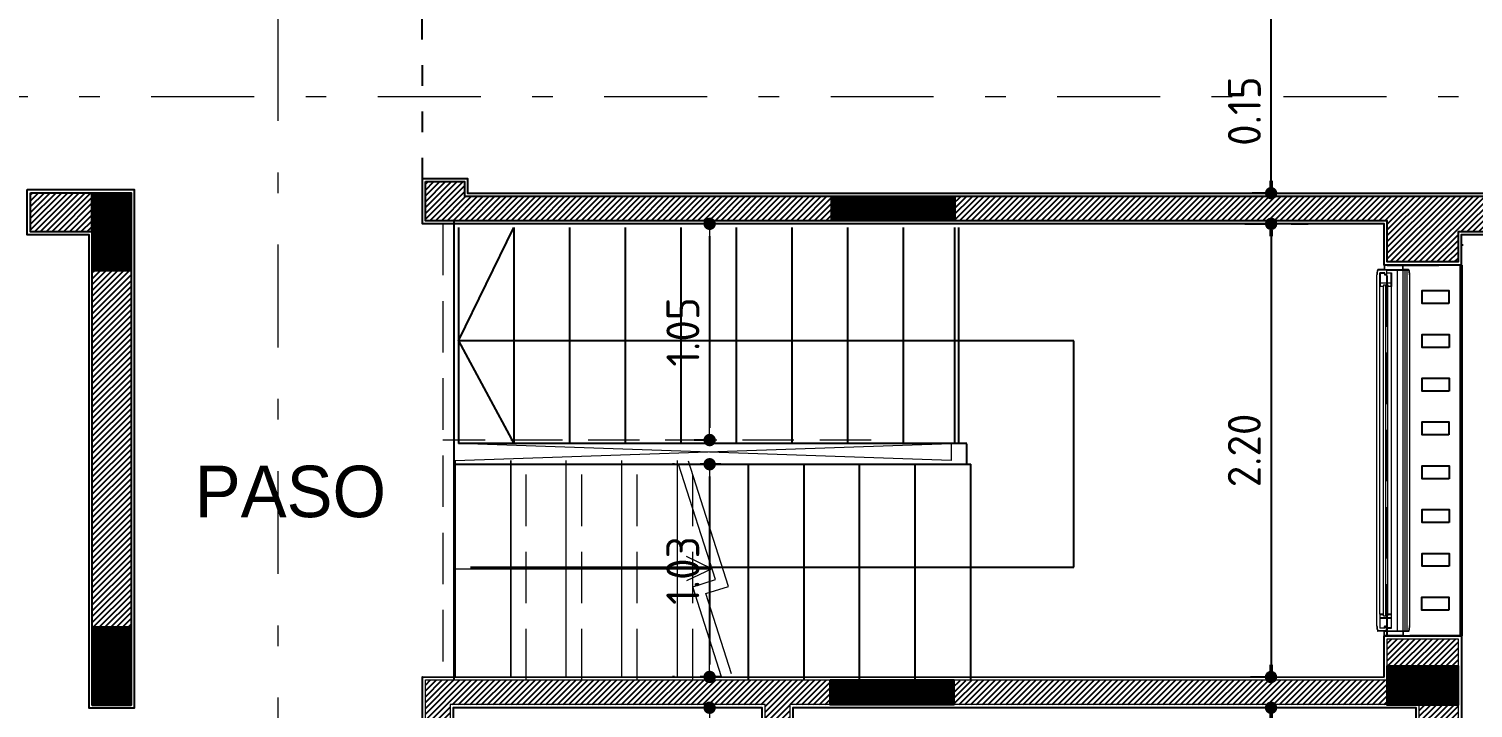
# Model space of a CAD drawing. Extents: x 233 to 569, y -241 to -74.
# Drawn here: x 250.02 to 257.04, y -180.8 to -177.5 of the extents above; entities that cross this region are included whole.
import ezdxf

# ---------------------------------------------------------------- set-up
doc = ezdxf.new("R2010")
doc.units = 0
doc.header["$MEASUREMENT"] = 0
for name, pattern in [('CENTER', [2, 1.25, -0.25, 0.25, -0.25]), ('DASHDOT', [1, 0.5, -0.25, 0, -0.25]), ('DOT2', [0.125, 0, -0.125]), ('TRAZOS', [0.75, 0.5, -0.25])]:
    doc.linetypes.add(name, pattern=pattern)
doc.layers.get('0').update_dxf_attribs({"linetype": 'CONTINUOUS', "lineweight": 50})
doc.layers.get('DEFPOINTS').update_dxf_attribs({"linetype": 'CONTINUOUS'})
for name, color, linetype, lineweight in [('00 EJES DE REPLANTEO MODEL 1 Y 2', 1, 'CENTER', 20), ('2D PA ESTRUCTURA COLUMNAS BORDES', 95, 'CONTINUOUS', 9), ('2D PB ABERTURAS VISTA', 1, 'CONTINUOUS', 9), ('2D PB ESCALERA', 1, 'CONTINUOUS', 9), ('AUXILIAR', 8, 'CONTINUOUS', 9), ('COTAS', 1, 'CONTINUOUS', 9), ('TEXTOGREEN', 3, 'CONTINUOUS', 40)]:
    doc.layers.add(name, color=color, linetype=linetype, lineweight=lineweight)
for name, color, linetype in [('2D PB ABERTURAS CORTE', 1, 'CONTINUOUS'), ('2D PB MUROS MAMP. HATCH', 10, 'CONTINUOUS'), ('2D PB MUROS MAMPOSTERIAS', 1, 'CONTINUOUS'), ('2D PB MUROS REVOQUES', 7, 'CONTINUOUS'), ('2D PB PROYECCIONES', 7, 'CONTINUOUS'), ('2D PLATEA ESTRUCTURA COLUMNAS BORDES', 7, 'CONTINUOUS'), ('2D PLATEA ESTRUCTURA COLUMNAS HATCH', 92, 'CONTINUOUS'), ('2D PLATEA ESTRUCTURA ESCALERA ZOTANO', 200, 'CONTINUOUS')]:
    doc.layers.add(name, color=color, linetype=linetype)
doc.styles.add('ARIAL', font='')
doc.styles.get("Standard").update_dxf_attribs({"font": 'bahnschrift.ttf'})
doc.styles.get('ARIAL').set_extended_font_data('DIN')
doc.dimstyles.new('PLANTA', dxfattribs={"dimscale": 0, "dimtxt": 0.16, "dimasz": 0.06, "dimexe": 0.18, "dimexo": 0, "dimgap": 0.05, "dimtad": 1, "dimzin": 0, "dimdsep": 46, "dimtxsty": 'ARIAL', "dimblk1": 'DOT', "dimblk2": 'DOT', "dimsah": 1, "dimcen": 0.09, "dimclrd": 1, "dimclre": 1, "dimclrt": 3, "dimadec": 0, "dimazin": 0, "dimtfac": 1, "dimtofl": 0, "dimtmove": 0, "dimatfit": 3, "dimldrblk": 'DOT', "dimfxl": 0.18, "dimtolj": 1, "dimtzin": 0, "dimarcsym": 0})
pattern_1 = [(45, (-132.286063, -53.149484), (-0.0141421356, 0.0141421356), [])]

# ---------------------------------------------------------------- blocks, each defined once
blk = doc.blocks.new('_DOT')
at = {"color": 0, "linetype": 'ByBlock'}
blk.add_line((-0.5, 0), (-1, 0), dxfattribs=at)
at = {"color": 0, "linetype": 'ByBlock', "const_width": 0.5}
blk.add_lwpolyline([(-0.25, 0, 1), (0.25, 0, 1)], format="xyb", close=True, dxfattribs=at)
blk = doc.blocks.new('*D168')
at = {"color": 1, "linetype": 'DOT2', "lineweight": -2, "transparency": 16777216}
for p, q in [((256.064, -172.0332), (255.8763, -172.0332)), ((256.064, -178.3015), (255.8763, -178.3015))]:
    blk.add_line(p, q, dxfattribs=at)
at = {"color": 1, "lineweight": -2, "transparency": 16777216}
blk.add_line((256.0563, -178.2415), (256.0563, -172.0932), dxfattribs=at)
at = {"layer": 'DEFPOINTS', "color": 0, "transparency": 16777216}
for p in [(256.0563, -172.0332), (256.064, -172.0332), (256.064, -178.3015)]:
    blk.add_point(p, dxfattribs=at)
at = {"color": 1, "lineweight": -2, "transparency": 16777216, "xscale": 0.06, "yscale": 0.06, "zscale": 0.06}
for p, rotation in [((256.0563, -172.0332), 90), ((256.0563, -178.3015), 270)]:
    blk.add_blockref('_DOT', p, dxfattribs=dict(at, rotation=rotation))
at = {"color": 3, "transparency": 16777216, "insert": (255.9263, -175.1674), "char_height": 0.16, "attachment_point": 5, "rotation": 90, "style": 'ARIAL'}
blk.add_mtext('\\A1;6.27', dxfattribs=at)
blk = doc.blocks.new('*D169')
at = {"color": 1, "linetype": 'DOT2', "lineweight": -2, "transparency": 16777216}
for p, q in [((256.0563, -178.4503), (255.8763, -178.4503)), ((256.0559, -180.6511), (255.8758, -180.651))]:
    blk.add_line(p, q, dxfattribs=at)
at = {"color": 1, "lineweight": -2, "transparency": 16777216}
blk.add_line((256.0562, -178.5103), (256.0558, -180.5911), dxfattribs=at)
at = {"layer": 'DEFPOINTS', "color": 0, "transparency": 16777216}
for p in [(256.0563, -178.4503), (256.0558, -180.6511), (256.0559, -180.6511)]:
    blk.add_point(p, dxfattribs=at)
at = {"color": 1, "lineweight": -2, "transparency": 16777216, "xscale": 0.06, "yscale": 0.06, "zscale": 0.06}
for p, rotation in [((256.0563, -178.4503), 89.98919521882799), ((256.0558, -180.6511), 269.989195218828)]:
    blk.add_blockref('_DOT', p, dxfattribs=dict(at, rotation=rotation))
at = {"color": 3, "transparency": 16777216, "insert": (255.926, -179.5507), "char_height": 0.16, "attachment_point": 5, "rotation": 89.9892, "style": 'ARIAL'}
blk.add_mtext('\\A1;2.20', dxfattribs=at)
blk = doc.blocks.new('*D170')
at = {"color": 1, "linetype": 'DOT2', "lineweight": -2, "transparency": 16777216}
for p, q in [((256.0563, -180.8003), (255.8759, -180.8003)), ((256.0563, -182.3138), (255.8759, -182.3138))]:
    blk.add_line(p, q, dxfattribs=at)
at = {"color": 1, "lineweight": -2, "transparency": 16777216}
blk.add_line((256.0559, -180.8603), (256.0559, -182.2538), dxfattribs=at)
at = {"layer": 'DEFPOINTS', "color": 0, "transparency": 16777216}
for p in [(256.0563, -180.8003), (256.0559, -182.3138), (256.0563, -182.3138)]:
    blk.add_point(p, dxfattribs=at)
at = {"color": 1, "lineweight": -2, "transparency": 16777216, "xscale": 0.06, "yscale": 0.06, "zscale": 0.06}
for p, rotation in [((256.0559, -180.8003), 90), ((256.0559, -182.3138), 270)]:
    blk.add_blockref('_DOT', p, dxfattribs=dict(at, rotation=rotation))
at = {"color": 3, "transparency": 16777216, "insert": (255.9259, -181.557), "char_height": 0.16, "attachment_point": 5, "rotation": 90, "style": 'ARIAL'}
blk.add_mtext('\\A1;1.51', dxfattribs=at)
blk = doc.blocks.new('*D177')
at = {"color": 1, "lineweight": -2, "transparency": 16777216}
for p, q in [((256.0563, -178.2415), (256.0563, -177.6244)), ((256.0563, -178.5103), (256.0563, -178.5703))]:
    blk.add_line(p, q, dxfattribs=at)
at = {"color": 1, "linetype": 'DOT2', "lineweight": -2, "transparency": 16777216}
for p, q in [((255.9279, -178.3015), (256.2363, -178.3015)), ((255.9279, -178.4503), (256.2363, -178.4503))]:
    blk.add_line(p, q, dxfattribs=at)
at = {"layer": 'DEFPOINTS', "color": 0, "transparency": 16777216}
for p in [(255.9279, -178.3015), (256.0563, -178.3015), (255.9279, -178.4503)]:
    blk.add_point(p, dxfattribs=at)
at = {"color": 1, "lineweight": -2, "transparency": 16777216, "xscale": 0.06, "yscale": 0.06, "zscale": 0.06}
for p, rotation in [((256.0563, -178.3015), 270), ((256.0563, -178.4503), 90)]:
    blk.add_blockref('_DOT', p, dxfattribs=dict(at, rotation=rotation))
at = {"color": 3, "transparency": 16777216, "insert": (255.9263, -177.903), "char_height": 0.16, "attachment_point": 5, "rotation": 90, "style": 'ARIAL'}
blk.add_mtext('\\A1;0.15', dxfattribs=at)
blk = doc.blocks.new('*D213')
at = {"layer": 'COTAS', "color": 1, "linetype": 'DOT2', "lineweight": -2, "transparency": 16777216}
for p, q in [((253.3541, -178.4503), (253.149, -178.4503)), ((253.3541, -179.5003), (253.149, -179.5003))]:
    blk.add_line(p, q, dxfattribs=at)
at = {"layer": 'COTAS', "color": 1, "lineweight": -2, "transparency": 16777216}
blk.add_line((253.329, -178.5103), (253.329, -179.4403), dxfattribs=at)
at = {"layer": 'DEFPOINTS', "color": 0, "transparency": 16777216}
for p in [(253.3541, -178.4503), (253.329, -179.5003), (253.3541, -179.5003)]:
    blk.add_point(p, dxfattribs=at)
at = {"layer": 'COTAS', "color": 1, "lineweight": -2, "transparency": 16777216, "xscale": 0.06, "yscale": 0.06, "zscale": 0.06}
for p, rotation in [((253.329, -178.4503), 90), ((253.329, -179.5003), 270)]:
    blk.add_blockref('_DOT', p, dxfattribs=dict(at, rotation=rotation))
at = {"layer": 'COTAS', "color": 3, "transparency": 16777216, "insert": (253.199, -178.9753), "char_height": 0.16, "attachment_point": 5, "rotation": 90, "style": 'ARIAL'}
blk.add_mtext('\\A1;1.05', dxfattribs=at)
blk = doc.blocks.new('*D214')
at = {"layer": 'COTAS', "color": 1, "linetype": 'DOT2', "lineweight": -2, "transparency": 16777216}
for p, q in [((253.3826, -179.6178), (253.1489, -179.6177)), ((253.3824, -180.6506), (253.1487, -180.6505))]:
    blk.add_line(p, q, dxfattribs=at)
at = {"layer": 'COTAS', "color": 1, "lineweight": -2, "transparency": 16777216}
blk.add_line((253.3289, -179.6778), (253.3287, -180.5906), dxfattribs=at)
at = {"layer": 'DEFPOINTS', "color": 0, "transparency": 16777216}
for p in [(253.3826, -179.6178), (253.3287, -180.6506), (253.3824, -180.6506)]:
    blk.add_point(p, dxfattribs=at)
at = {"layer": 'COTAS', "color": 1, "lineweight": -2, "transparency": 16777216, "xscale": 0.06, "yscale": 0.06, "zscale": 0.06}
for p, rotation in [((253.3289, -179.6178), 89.98919521882854), ((253.3287, -180.6506), 269.9891952188286)]:
    blk.add_blockref('_DOT', p, dxfattribs=dict(at, rotation=rotation))
at = {"layer": 'COTAS', "color": 3, "transparency": 16777216, "insert": (253.1988, -180.1341), "char_height": 0.16, "attachment_point": 5, "rotation": 89.9892, "style": 'ARIAL'}
blk.add_mtext('\\A1;1.03', dxfattribs=at)
blk = doc.blocks.new('*D215')
at = {"layer": 'COTAS', "color": 1, "linetype": 'DOT2', "lineweight": -2, "transparency": 16777216}
for p, q in [((253.329, -180.8003), (253.1487, -180.8003)), ((253.329, -182.3138), (253.1487, -182.3138))]:
    blk.add_line(p, q, dxfattribs=at)
at = {"layer": 'COTAS', "color": 1, "lineweight": -2, "transparency": 16777216}
blk.add_line((253.3287, -180.8603), (253.3287, -182.2538), dxfattribs=at)
at = {"layer": 'DEFPOINTS', "color": 0, "transparency": 16777216}
for p in [(253.329, -180.8003), (253.3287, -182.3138), (253.329, -182.3138)]:
    blk.add_point(p, dxfattribs=at)
at = {"layer": 'COTAS', "color": 1, "lineweight": -2, "transparency": 16777216, "xscale": 0.06, "yscale": 0.06, "zscale": 0.06}
for p, rotation in [((253.3287, -180.8003), 90), ((253.3287, -182.3138), 270)]:
    blk.add_blockref('_DOT', p, dxfattribs=dict(at, rotation=rotation))
at = {"layer": 'COTAS', "color": 3, "transparency": 16777216, "insert": (253.1987, -181.557), "char_height": 0.16, "attachment_point": 5, "rotation": 90, "style": 'ARIAL'}
blk.add_mtext('\\A1;1.51', dxfattribs=at)
blk = doc.blocks.new('*D343')
at = {"color": 1, "linetype": 'DOT2', "lineweight": -2, "transparency": 16777216}
for p, q in [((251.9335, -178.2303), (251.9331, -176.9482)), ((257.7149, -178.2283), (257.7145, -176.9462))]:
    blk.add_line(p, q, dxfattribs=at)
at = {"color": 1, "lineweight": -2, "transparency": 16777216}
blk.add_line((251.9932, -177.1282), (257.6545, -177.1262), dxfattribs=at)
at = {"layer": 'DEFPOINTS', "color": 0, "transparency": 16777216}
for p in [(257.7145, -177.1262), (251.9335, -178.2303), (257.7149, -178.2283)]:
    blk.add_point(p, dxfattribs=at)
at = {"color": 1, "lineweight": -2, "transparency": 16777216, "xscale": 0.06, "yscale": 0.06, "zscale": 0.06}
for p, rotation in [((251.9332, -177.1282), 180.0196783988666), ((257.7145, -177.1262), 0.01967839886657945)]:
    blk.add_blockref('_DOT', p, dxfattribs=dict(at, rotation=rotation))
at = {"color": 3, "transparency": 16777216, "insert": (254.8238, -176.9972), "char_height": 0.16, "attachment_point": 5, "rotation": 0.01968, "style": 'ARIAL'}
blk.add_mtext('\\A1;5.78', dxfattribs=at)

msp = doc.modelspace()

# ---------------------------------------------------------------- hatches: boundary and pattern name
at = {"layer": '2D PB MUROS MAMP. HATCH'}
h = msp.add_hatch(dxfattribs=at)
h.set_pattern_fill('_USER', color=256, scale=0.02, angle=45, pattern_type=0)
h.set_pattern_definition(pattern_1)
h.paths.add_polyline_path([(253.9201, -178.4353), (253.9201, -178.3166), (252.1385, -178.3166), (252.1385, -178.2453), (251.9485, -178.2453), (251.9485, -178.4353)])
h = msp.add_hatch(dxfattribs=at)
h.set_pattern_fill('_USER', color=256, scale=0.02, angle=45, pattern_type=0)
h.set_pattern_definition(pattern_1)
h.paths.add_polyline_path([(250.3291, -178.4889), (250.3285, -178.2989), (250.0296, -178.2989), (250.0296, -178.4888)])
h.paths.add_polyline_path([(246.9996, -178.4889), (246.9996, -178.2989), (246.6997, -178.2989), (246.6992, -178.4889)])
h = msp.add_hatch(dxfattribs=at)
h.set_pattern_fill('_USER', color=256, scale=0.02, angle=45, pattern_type=0)
h.set_pattern_definition(pattern_1)
h.paths.add_polyline_path([(256.6204, -178.4353), (256.6204, -178.6353), (256.9643, -178.6353), (256.9643, -178.4889), (257.62, -178.4889), (257.62, -178.3153), (254.5086, -178.3153), (254.5086, -178.4353)])
h = msp.add_hatch(dxfattribs=at)
h.set_pattern_fill('_USER', color=256, scale=0.02, angle=45, pattern_type=0)
h.set_pattern_definition(pattern_1)
h.paths.add_polyline_path([(250.5185, -178.6769), (250.3297, -178.6769), (250.3297, -180.409), (250.5186, -180.409)])
h = msp.add_hatch(dxfattribs=at)
h.set_pattern_fill('_USER', color=256, scale=0.02, angle=45, pattern_type=0)
h.set_pattern_definition(pattern_1)
h.paths.add_polyline_path([(256.9653, -180.4653), (256.6203, -180.4653), (256.6203, -180.5971), (256.9653, -180.5971)])
h = msp.add_hatch(dxfattribs=at)
h.set_pattern_fill('_USER', color=256, scale=0.02, angle=45, pattern_type=0)
h.set_pattern_definition(pattern_1)
h.paths.add_polyline_path([(253.5985, -180.7853), (253.5985, -182.3288), (253.0797, -182.3288), (253.0797, -182.4488), (253.8423, -182.4488), (253.8423, -182.3288), (253.7185, -182.3288), (253.7185, -180.7853), (253.9148, -180.7853), (253.9148, -180.6653), (251.9485, -180.6653), (251.9485, -181.3988), (252.0685, -181.3988), (252.0685, -180.7853)])
h = msp.add_hatch(dxfattribs=at)
h.set_pattern_fill('_USER', color=256, scale=0.02, angle=45, pattern_type=0)
h.set_pattern_definition(pattern_1)
h.paths.add_polyline_path([(254.5976, -180.6653), (254.5976, -180.6678), (254.5776, -180.6678), (254.5086, -180.6677), (254.5086, -180.7853), (256.6203, -180.7853), (256.6203, -180.6653)])
h = msp.add_hatch(dxfattribs=at)
h.set_pattern_fill('_USER', color=256, scale=0.02, angle=45, pattern_type=0)
h.set_pattern_definition(pattern_1)
h.paths.add_polyline_path([(256.7753, -181.5988), (256.9653, -181.5988), (256.9653, -180.7871), (256.7753, -180.7871)])
at = {"layer": '2D PLATEA ESTRUCTURA COLUMNAS HATCH'}
h = msp.add_hatch(dxfattribs=at)
h.set_pattern_fill('NET', color=256, scale=0.002, angle=90)
h.set_pattern_definition([(90, (234.942837, -49.27572), (-0.00635, 2e-18), []), (180, (234.942837, -49.27572), (-2e-18, -0.00635), [])])
h.paths.add_polyline_path([(250.5185, -178.2989), (250.3285, -178.2989), (250.3296, -178.6769), (250.5196, -178.6769)])
h = msp.add_hatch(dxfattribs=at)
h.set_pattern_fill('NET', color=256, scale=0.002, angle=90)
h.set_pattern_definition([(90, (235.190678, -54.853924), (-0.00635, 2e-18), []), (180, (235.190678, -54.853924), (-2e-18, -0.00635), [])])
h.paths.add_polyline_path([(254.5201, -178.4353), (254.5201, -178.3152), (253.9201, -178.3153), (253.9201, -178.4354)])
h = msp.add_hatch(dxfattribs=at)
h.set_pattern_fill('NET', color=256, scale=0.002, angle=90)
h.set_pattern_definition([(90, (234.942837, -51.3858493), (-0.00635, 2e-18), []), (180, (234.942837, -51.3858493), (-2e-18, -0.00635), [])])
h.paths.add_polyline_path([(250.5185, -180.409), (250.3285, -180.409), (250.3296, -180.787), (250.5196, -180.787)])
h = msp.add_hatch(dxfattribs=at)
h.set_pattern_fill('NET', color=256, scale=0.002, angle=90)
h.set_pattern_definition([(90, (234.056639, -57.2171373), (-0.00635, 2e-18), []), (180, (234.056639, -57.2171373), (-2e-18, -0.00635), [])])
h.paths.add_polyline_path([(256.9653, -180.5971), (256.6203, -180.5971), (256.6203, -180.7853), (256.9653, -180.7853)])
h = msp.add_hatch(dxfattribs=at)
h.set_pattern_fill('NET', color=256, scale=0.002, angle=90)
h.set_pattern_definition([(90, (235.1853424, -57.203925), (-0.00635, 2e-18), []), (180, (235.1853424, -57.203925), (-2e-18, -0.00635), [])])
h.paths.add_polyline_path([(254.5148, -180.7853), (254.5148, -180.6652), (253.9148, -180.6653), (253.9148, -180.7854)])

# ---------------------------------------------------------------- linework, layer by layer
at = {"color": 252, "true_color": 0x939598}
msp.add_line((256.9793, -178.6503), (256.9792, -180.4503), dxfattribs=at)
msp.add_line((256.9793, -178.6503), (256.9792, -180.4503), dxfattribs=at)
at = {"layer": '00 EJES DE REPLANTEO MODEL 1 Y 2', "linetype": 'DASHDOT'}
for p, q in [((251.2336, -195.5506), (251.2336, -163.1183)), ((259.9169, -177.834, -0.5495), (236.3688, -177.834, -0.5495))]:
    msp.add_line(p, q, dxfattribs=at)
at = {"layer": '2D PA ESTRUCTURA COLUMNAS BORDES'}
for points in [[(250.3296, -178.2989), (250.3296, -178.6769), (250.5196, -178.6769), (250.5196, -178.2989)], [(254.4647, -178.4366), (253.9703, -178.4366), (253.9703, -178.3166), (254.4647, -178.3166)], [(250.3296, -180.409), (250.3296, -180.787), (250.5186, -180.787), (250.5186, -180.409)], [(250.3296, -180.409), (250.3296, -180.787), (250.5186, -180.787), (250.5186, -180.409)], [(256.6203, -180.7871), (256.9653, -180.7871), (256.9653, -180.5971), (256.6203, -180.5971)], [(254.4648, -180.7871), (253.9704, -180.7871), (253.9704, -180.6671), (254.4648, -180.6671)]]:
    msp.add_lwpolyline(points, close=True, dxfattribs=at)
at = {"layer": '2D PB ABERTURAS CORTE'}
for points in [[(256.9201, -178.8373), (256.7896, -178.8373), (256.7896, -178.7746), (256.9201, -178.7746)], [(256.9205, -179.05), (256.79, -179.05), (256.79, -178.9873), (256.9205, -178.9873)], [(256.9205, -179.2626), (256.79, -179.2626), (256.79, -179.2), (256.9205, -179.2)], [(256.9201, -179.4753), (256.7896, -179.4753), (256.7896, -179.4126), (256.9201, -179.4126)], [(256.9205, -179.688), (256.79, -179.688), (256.79, -179.6253), (256.9205, -179.6253)], [(256.9205, -179.9006), (256.79, -179.9006), (256.79, -179.838), (256.9205, -179.838)], [(256.9205, -180.1133), (256.79, -180.1133), (256.79, -180.0506), (256.9205, -180.0506)], [(256.9196, -180.326), (256.7891, -180.326), (256.7891, -180.2633), (256.9196, -180.2633)]]:
    msp.add_lwpolyline(points, close=True, dxfattribs=at)
at = {"layer": '2D PB ABERTURAS VISTA', "color": 1}
for p, q in [((256.6161, -178.6749), (256.5748, -178.6749)), ((256.6043, -178.6728), (256.5753, -178.6728)), ((256.6978, -178.6503), (256.6053, -178.6503)), ((256.6053, -178.6503), (256.6053, -178.6718)), ((256.6053, -178.6713), (256.6053, -178.6718)), ((256.6074, -178.6524), (256.6074, -178.6723)), ((256.6957, -178.6524), (256.6074, -178.6524)), ((256.6079, -178.6728), (256.6952, -178.6728)), ((256.6171, -178.6759), (256.6171, -178.6962)), ((256.6189, -178.6965), (256.6189, -178.6759)), ((256.62, -178.6749), (256.6829, -178.6749)), ((256.62, -178.6749), (256.7241, -178.6749)), ((256.6858, -178.6749), (256.7241, -178.6749)), ((256.6898, -178.6728), (256.6952, -178.6728)), ((256.6957, -178.6723), (256.6957, -178.6524)), ((256.6978, -178.6718), (256.6978, -178.6503)), ((256.6978, -178.6713), (256.6978, -178.6718)), ((256.7235, -178.6728), (256.6988, -178.6728)), ((256.6988, -178.6728), (256.716, -178.6728)), ((256.6988, -178.6728), (256.7235, -178.6728)), ((256.6071, -178.6887), (256.6071, -178.6965)), ((256.6081, -178.6882), (256.6076, -178.6882)), ((256.6079, -178.6976), (256.613, -178.6985)), ((256.6086, -178.6961), (256.6086, -178.6887)), ((256.613, -178.6969), (256.6086, -178.6961)), ((256.6171, -178.6962), (256.613, -178.6969)), ((256.613, -178.6985), (256.6181, -178.6976)), ((256.6161, -180.4266), (256.5748, -180.4266)), ((256.6043, -180.4286), (256.5753, -180.4286)), ((256.6053, -180.4512), (256.6053, -180.4297)), ((256.6053, -180.4302), (256.6053, -180.4297)), ((256.6071, -180.4128), (256.6071, -180.405)), ((256.6074, -180.4491), (256.6074, -180.4292)), ((256.6081, -180.4133), (256.6076, -180.4133)), ((256.6079, -180.4039), (256.613, -180.403)), ((256.6079, -180.4286), (256.6952, -180.4286)), ((256.613, -180.4046), (256.6086, -180.4054)), ((256.6086, -180.4054), (256.6086, -180.4128)), ((256.613, -180.403), (256.6181, -180.4039)), ((256.6171, -180.4053), (256.613, -180.4046)), ((256.6171, -180.4256), (256.6171, -180.4053)), ((256.6189, -180.405), (256.6189, -180.4256)), ((256.62, -180.4266), (256.6829, -180.4266)), ((256.62, -180.4266), (256.7241, -180.4266)), ((256.6858, -180.4266), (256.7241, -180.4266)), ((256.6898, -180.4286), (256.6952, -180.4286)), ((256.6957, -180.4292), (256.6957, -180.4491)), ((256.6978, -180.4302), (256.6978, -180.4297)), ((256.6978, -180.4297), (256.6978, -180.4512)), ((256.7235, -180.4286), (256.6988, -180.4286)), ((256.6988, -180.4286), (256.716, -180.4286)), ((256.6988, -180.4286), (256.7235, -180.4286)), ((256.6978, -180.4512), (256.6053, -180.4512)), ((256.6957, -180.4491), (256.6074, -180.4491))]:
    msp.add_line(p, q, dxfattribs=at)
at = {"layer": '2D PB ABERTURAS VISTA', "color": 251}
for p, q in [((256.6696, -180.4266), (256.6696, -178.6749)), ((256.6978, -180.4266), (256.6978, -178.6749)), ((256.7076, -180.4266), (256.7076, -178.6749)), ((256.7178, -180.4266), (256.7178, -178.6749)), ((256.5694, -180.4041), (256.5694, -178.6974)), ((256.7295, -180.4041), (256.7295, -178.6974)), ((256.5841, -180.3464), (256.5851, -178.7551)), ((256.6409, -180.3464), (256.6409, -178.7551))]:
    msp.add_line(p, q, dxfattribs=at)
at = {"layer": '2D PB ABERTURAS VISTA'}
for p, q in [((256.5843, -178.7551), (256.5843, -178.6882)), ((256.6047, -178.6882), (256.5843, -178.6882)), ((256.5859, -178.6897), (256.6047, -178.6897)), ((256.5859, -178.6897), (256.5859, -178.7356)), ((256.5859, -178.7392), (256.5859, -178.7525)), ((256.5869, -178.7367), (256.6386, -178.7367)), ((256.5869, -178.7367), (256.6386, -178.7367)), ((256.6386, -178.7382), (256.5869, -178.7382)), ((256.6386, -178.7382), (256.5869, -178.7382)), ((256.6029, -178.7472), (256.6232, -178.7472)), ((256.6029, -178.7472), (256.6029, -178.7551)), ((256.6047, -178.6882), (256.6047, -178.6897)), ((256.613, -180.3543), (256.613, -178.7472)), ((256.6208, -178.6882), (256.6412, -178.6882)), ((256.6208, -178.6882), (256.6208, -178.6897)), ((256.6396, -178.6897), (256.6208, -178.6897)), ((256.6232, -178.7472), (256.6232, -178.7551)), ((256.6396, -178.7356), (256.6396, -178.6897)), ((256.6396, -178.7525), (256.6396, -178.7392)), ((256.6412, -178.6882), (256.6412, -178.7551)), ((256.6029, -178.7551), (256.5843, -178.7551)), ((256.5869, -178.7535), (256.6029, -178.7535)), ((256.6029, -180.3464), (256.6029, -178.7551)), ((256.6232, -178.7535), (256.6386, -178.7535)), ((256.6232, -180.3464), (256.6232, -178.7551)), ((256.6412, -178.7551), (256.6232, -178.7551)), ((256.6029, -180.3464), (256.5843, -180.3464)), ((256.5843, -180.3464), (256.5843, -180.4133)), ((256.5859, -180.3623), (256.5859, -180.349)), ((256.5869, -180.3479), (256.6029, -180.3479)), ((256.6386, -180.3633), (256.5869, -180.3633)), ((256.6386, -180.3633), (256.5869, -180.3633)), ((256.6029, -180.3543), (256.6029, -180.3464)), ((256.6029, -180.3543), (256.6232, -180.3543)), ((256.6232, -180.3543), (256.6232, -180.3464)), ((256.6412, -180.3464), (256.6232, -180.3464)), ((256.6232, -180.3479), (256.6386, -180.3479)), ((256.6396, -180.349), (256.6396, -180.3623)), ((256.6412, -180.4133), (256.6412, -180.3464)), ((256.6047, -180.4133), (256.5843, -180.4133)), ((256.5859, -180.4117), (256.5859, -180.3659)), ((256.5859, -180.4117), (256.6047, -180.4117)), ((256.5869, -180.3648), (256.6386, -180.3648)), ((256.5869, -180.3648), (256.6386, -180.3648)), ((256.6047, -180.4133), (256.6047, -180.4117)), ((256.6396, -180.4117), (256.6208, -180.4117)), ((256.6208, -180.4133), (256.6208, -180.4117)), ((256.6208, -180.4133), (256.6412, -180.4133)), ((256.6396, -180.3659), (256.6396, -180.4117))]:
    msp.add_line(p, q, dxfattribs=at)
at = {"layer": '2D PB ABERTURAS VISTA', "color": 1}
for centre, radius, start, end in [((256.6462, -178.6964), 0.0768, 163.87238, 180.77429), ((256.6462, -178.6964), 0.0753, 163.98661, 180.10147), ((256.5753, -178.6759), 0.00307, 90, 163.87238), ((256.5748, -178.6759), 0.00102, 90, 163.98661), ((256.6043, -178.6718), 0.00102, 270, 0), ((256.6079, -178.6723), 0.000512, 180, 270), ((256.6161, -178.6759), 0.00102, 0, 90), ((256.62, -178.6759), 0.00102, 90, 180), ((256.6952, -178.6723), 0.000512, 270, 0), ((256.6988, -178.6718), 0.00102, 180, 270), ((256.7235, -178.6759), 0.00307, 16.12762, 90), ((256.7241, -178.6759), 0.00102, 16.01339, 90), ((256.6527, -178.6964), 0.0753, 359.89853, 16.01339), ((256.6527, -178.6964), 0.0768, 359.22571, 16.12762), ((256.5704, -178.6974), 0.00102, 180.77429, 60.43845), ((256.6076, -178.6887), 0.000512, 90, 180), ((256.6081, -178.6965), 0.00102, 180, 260), ((256.6081, -178.6887), 0.000512, 360, 90), ((256.6179, -178.6965), 0.00102, 280, 0), ((256.7285, -178.6974), 0.00102, 119.56155, 359.22571), ((256.6462, -180.4051), 0.0768, 179.22571, 196.12762), ((256.5704, -180.4041), 0.00102, 299.56155, 179.22571), ((256.6462, -180.4051), 0.0753, 179.89853, 196.01339), ((256.5753, -180.4256), 0.00307, 196.12762, 270), ((256.5748, -180.4256), 0.00102, 196.01339, 270), ((256.6043, -180.4297), 0.00102, 0, 90), ((256.6081, -180.405), 0.00102, 100, 180), ((256.6076, -180.4128), 0.000512, 180, 270), ((256.6079, -180.4292), 0.000512, 90, 180), ((256.6081, -180.4128), 0.000512, 270, 0), ((256.6161, -180.4256), 0.00102, 270, 0), ((256.6179, -180.405), 0.00102, 0, 80), ((256.62, -180.4256), 0.00102, 180, 270), ((256.6952, -180.4292), 0.000512, 0, 90), ((256.6988, -180.4297), 0.00102, 90, 180), ((256.7235, -180.4256), 0.00307, 270, 343.87238), ((256.7241, -180.4256), 0.00102, 270, 343.98661), ((256.6527, -180.4051), 0.0753, 343.98661, 0.10147), ((256.6527, -180.4051), 0.0768, 343.87238, 0.77429), ((256.7285, -180.4041), 0.00102, 0.77429, 240.43845)]:
    msp.add_arc(centre, radius, start, end, dxfattribs=at)
at = {"layer": '2D PB ABERTURAS VISTA'}
for centre, start, end in [((256.5869, -178.7356), 180, 270), ((256.5869, -178.7356), 180, 270), ((256.5869, -178.7392), 90, 180), ((256.5869, -178.7392), 90, 180), ((256.6386, -178.7356), 270, 0), ((256.6386, -178.7356), 270, 0), ((256.6386, -178.7392), 0, 90), ((256.6386, -178.7392), 0, 90), ((256.5869, -178.7525), 180, 270), ((256.6386, -178.7525), 270, 0), ((256.5869, -180.349), 90, 180), ((256.5869, -180.3623), 180, 270), ((256.5869, -180.3623), 180, 270), ((256.6386, -180.349), 0, 90), ((256.6386, -180.3623), 270, 0), ((256.6386, -180.3623), 270, 0), ((256.5869, -180.3659), 90, 180), ((256.5869, -180.3659), 90, 180), ((256.6386, -180.3659), 0, 90), ((256.6386, -180.3659), 0, 90)]:
    msp.add_arc(centre, 0.00102, start, end, dxfattribs=at)
at = {"layer": '2D PB ESCALERA'}
for p, q in [((252.0926, -179.6003), (254.5026, -179.5178)), ((254.5026, -179.6003), (252.1085, -179.5178)), ((254.5026, -179.5178), (254.5026, -179.6003)), ((252.0926, -179.6003), (252.0926, -180.6503)), ((252.3626, -179.6003), (252.3626, -180.6503)), ((252.3626, -180.6503), (252.3626, -179.6003)), ((252.6326, -180.6503), (252.6326, -179.6003)), ((252.9026, -180.6503), (252.9026, -179.6003)), ((253.1726, -180.6503), (253.1726, -179.6003)), ((253.3402, -180.1253), (253.2163, -180.0661)), ((252.0926, -180.1253), (253.3402, -180.1253)), ((253.3402, -180.1253), (253.2163, -180.1845))]:
    msp.add_line(p, q, dxfattribs=at)
for points in [[(253.3872, -180.6506), (253.2476, -180.2132), (253.3571, -180.1782), (253.1782, -179.6178)], [(253.4348, -180.6354), (253.3104, -180.2456), (253.4199, -180.2107), (253.2258, -179.6026)]]:
    msp.add_lwpolyline(points, dxfattribs=at)
at = {"layer": '2D PB MUROS MAMPOSTERIAS'}
for points in [[(251.9485, -178.2453), (252.1385, -178.2453), (252.1385, -178.3166), (257.73, -178.3165), (257.7349, -178.3165), (258.02, -178.3165), (258.02, -178.4889), (256.9643, -178.4889), (256.9643, -178.6353), (256.6204, -178.6353), (256.6204, -178.4353), (251.9485, -178.4353)], [(250.0296, -178.2989), (250.5185, -178.2989), (250.5186, -180.787), (250.3296, -180.787), (250.3296, -178.4889), (250.0296, -178.4888)], [(250.5196, -178.6769), (250.3296, -178.6769), (250.3285, -178.2989), (250.5185, -178.2989)], [(250.3297, -178.6769), (250.5186, -178.6769), (250.5186, -180.409), (250.3297, -180.409)]]:
    msp.add_lwpolyline(points, close=True, dxfattribs=at)
at = {"layer": '2D PB MUROS REVOQUES'}
for points in [[(257.935, -178.3015), (258.035, -178.3015), (258.035, -178.5039), (256.9793, -178.5039), (256.9793, -178.6503), (256.6054, -178.6503), (256.6054, -178.4503), (251.9335, -178.4503), (251.9335, -178.2303), (252.1535, -178.2303), (252.1535, -178.3016), (257.715, -178.3015), (257.715, -178.3015)], [(256.6053, -180.6512), (256.6053, -180.4512), (256.9803, -180.4503), (256.9803, -181.6138)], [(251.9335, -181.4138), (251.9335, -180.6503), (256.6053, -180.6512)], [(253.5835, -182.3138), (253.5835, -180.8003), (252.0835, -180.8003), (252.0835, -181.4138)], [(256.7603, -181.6138), (256.7603, -180.8003), (253.7335, -180.8003), (253.7335, -182.3138)]]:
    msp.add_lwpolyline(points, dxfattribs=at)
msp.add_lwpolyline([(250.0146, -178.2839), (250.5335, -178.2839), (250.5336, -180.802), (250.3146, -180.802), (250.3146, -178.5039), (250.0146, -178.5038)], close=True, dxfattribs=at)
at = {"layer": '2D PB PROYECCIONES'}
msp.add_line((252.0885, -180.6653), (252.0885, -178.4353), dxfattribs=at)
at = {"layer": '2D PB PROYECCIONES', "linetype": 'TRAZOS', "ltscale": 0.5}
msp.add_line((258.1148, -178.5543), (256.9792, -178.5539), dxfattribs=at)
msp.add_lwpolyline([(256.9802, -180.4507), (256.62, -180.4507), (256.6204, -178.6503), (256.9805, -178.6503)], close=True, dxfattribs=at)
at = {"layer": '2D PLATEA ESTRUCTURA COLUMNAS BORDES'}
for points in [[(253.9201, -178.3153), (254.5201, -178.3153), (254.5201, -178.4354), (253.9201, -178.4354)], [(250.3296, -180.409), (250.3296, -180.787), (250.5186, -180.787), (250.5186, -180.409)], [(256.6203, -180.5971), (256.9653, -180.5971), (256.9653, -180.7871), (256.6203, -180.7871)], [(253.9148, -180.6653), (254.5148, -180.6653), (254.5148, -180.7854), (253.9148, -180.7854)]]:
    msp.add_lwpolyline(points, close=True, dxfattribs=at)
at = {"layer": '2D PLATEA ESTRUCTURA COLUMNAS HATCH'}
msp.add_lwpolyline([(250.3285, -178.2989), (250.5185, -178.2989), (250.5196, -178.6769), (250.3297, -178.6769)], close=True, dxfattribs=at)
at = {"layer": '2D PLATEA ESTRUCTURA ESCALERA ZOTANO', "linetype": 'Continuous', "ltscale": 0.5}
for p, q in [((252.1085, -179.0178), (252.3785, -178.4678)), ((252.1085, -178.4678), (252.1085, -179.5178)), ((252.3785, -178.4678), (252.3785, -179.5178)), ((252.6485, -178.4678), (252.6485, -179.5178)), ((252.9185, -178.4678), (252.9185, -179.5178)), ((253.1885, -178.4678), (253.1885, -179.5178)), ((253.4585, -178.4678), (253.4585, -179.5178)), ((253.7285, -178.4678), (253.7285, -179.5178)), ((253.9985, -178.4678), (253.9985, -179.5178)), ((254.2685, -178.4678), (254.2685, -179.5178)), ((254.5185, -178.4678), (254.5185, -179.5178)), ((254.5385, -178.4678), (254.5385, -179.5178)), ((255.0976, -179.0178), (252.1085, -179.0178)), ((252.1085, -179.0178), (252.3785, -179.5178)), ((255.0976, -180.1178), (255.0976, -179.0178)), ((254.5776, -179.5178), (252.1085, -179.5178)), ((254.5776, -179.6178), (254.5776, -179.5189)), ((252.0926, -179.6178), (254.5976, -179.6178)), ((253.5176, -180.6678), (253.5176, -179.6178)), ((253.7876, -180.6678), (253.7876, -179.6178)), ((254.0576, -180.6678), (254.0576, -179.6178)), ((254.3276, -180.6678), (254.3276, -179.6178)), ((254.5976, -180.6678), (254.5976, -179.6178)), ((252.1676, -180.1178), (255.0976, -180.1178))]:
    msp.add_line(p, q, dxfattribs=at)
at = {"layer": '2D PLATEA ESTRUCTURA ESCALERA ZOTANO', "linetype": 'Continuous'}
msp.add_line((254.5776, -179.5189), (254.5185, -179.5178), dxfattribs=at)
at = {"layer": 'AUXILIAR', "linetype": 'TRAZOS', "ltscale": 0.5}
for p, q in [((252.0335, -178.4503), (252.0331, -180.6503)), ((254.1135, -179.5003), (252.0335, -179.5003)), ((252.4376, -180.6678), (252.4376, -179.6178)), ((252.7076, -180.6678), (252.7076, -179.6178)), ((252.9776, -180.6678), (252.9776, -179.6178)), ((253.2476, -180.6678), (253.2476, -179.6178))]:
    msp.add_line(p, q, dxfattribs=at)
at = {"layer": 'AUXILIAR', "lineweight": 9}
for points in [[(257.935, -172.0332), (258.3666, -172.0332), (258.3666, -179.0039), (257.4793, -179.0039), (257.4793, -182.9092), (256.9803, -182.9092), (256.9803, -178.5039), (257.935, -178.5039)], [(256.6203, -180.6653), (256.6203, -180.4653), (256.9653, -180.4653), (256.9653, -181.5988), (256.7753, -181.5988), (256.7753, -180.7853), (253.7185, -180.7853), (253.7185, -182.3288), (253.8423, -182.3288), (253.8423, -182.4488), (252.7709, -182.4488), (252.7709, -182.5488), (252.6509, -182.5488), (252.6509, -182.4488), (251.9485, -182.4488), (251.9485, -182.2288), (252.0685, -182.2288), (252.0685, -182.3288), (253.5985, -182.3288), (253.5985, -180.7853), (252.0685, -180.7853), (252.0685, -181.3988), (251.9485, -181.3988), (251.9485, -180.6653)]]:
    msp.add_lwpolyline(points, close=True, dxfattribs=at)

# ---------------------------------------------------------------- texts
at = {"layer": 'TEXTOGREEN'}
msp.add_text('PASO', height=0.25, dxfattribs=at).set_placement((250.8281, -179.8749))

# ---------------------------------------------------------------- dimensions: what is measured, and where the dimension line sits
for p1, p2, distance, picture, middle in [((256.064, -178.3015), (256.064, -172.0332), 0.0077, '*D168', (255.9263, -175.1674)), ((251.9335, -178.2303), (257.7149, -178.2283), 1.1021, '*D343', (254.8238, -176.9972)), ((255.9279, -178.4503), (255.9279, -178.3015), -0.1284, '*D177', (255.9263, -177.903)), ((256.0563, -178.4503), (256.0559, -180.6511), -0.0001, '*D169', (255.926, -179.5507)), ((256.0563, -180.8003), (256.0563, -182.3138), -0.0004, '*D170', (255.9259, -181.557))]:
    dim = msp.add_aligned_dim(p1=p1, p2=p2, distance=distance, dimstyle='PLANTA', override={"dimscale": 1, "dimfxl": 1.25})
    dim.commit()
    dim.dimension.update_dxf_attribs({"geometry": picture, "text_midpoint": middle})
at = {"layer": 'COTAS'}
for p1, p2, distance, picture, middle in [((253.3541, -178.4503), (253.3541, -179.5003), -0.0251, '*D213', (253.199, -178.9753)), ((253.3826, -179.6178), (253.3824, -180.6506), -0.0537, '*D214', (253.1988, -180.1341)), ((253.329, -180.8003), (253.329, -182.3138), -0.0002, '*D215', (253.1987, -181.557))]:
    dim = msp.add_aligned_dim(p1=p1, p2=p2, distance=distance, dimstyle='PLANTA', override={"dimscale": 1}, dxfattribs=at)
    dim.commit()
    dim.dimension.update_dxf_attribs({"geometry": picture, "text_midpoint": middle})

doc.saveas('drawing.dxf')
